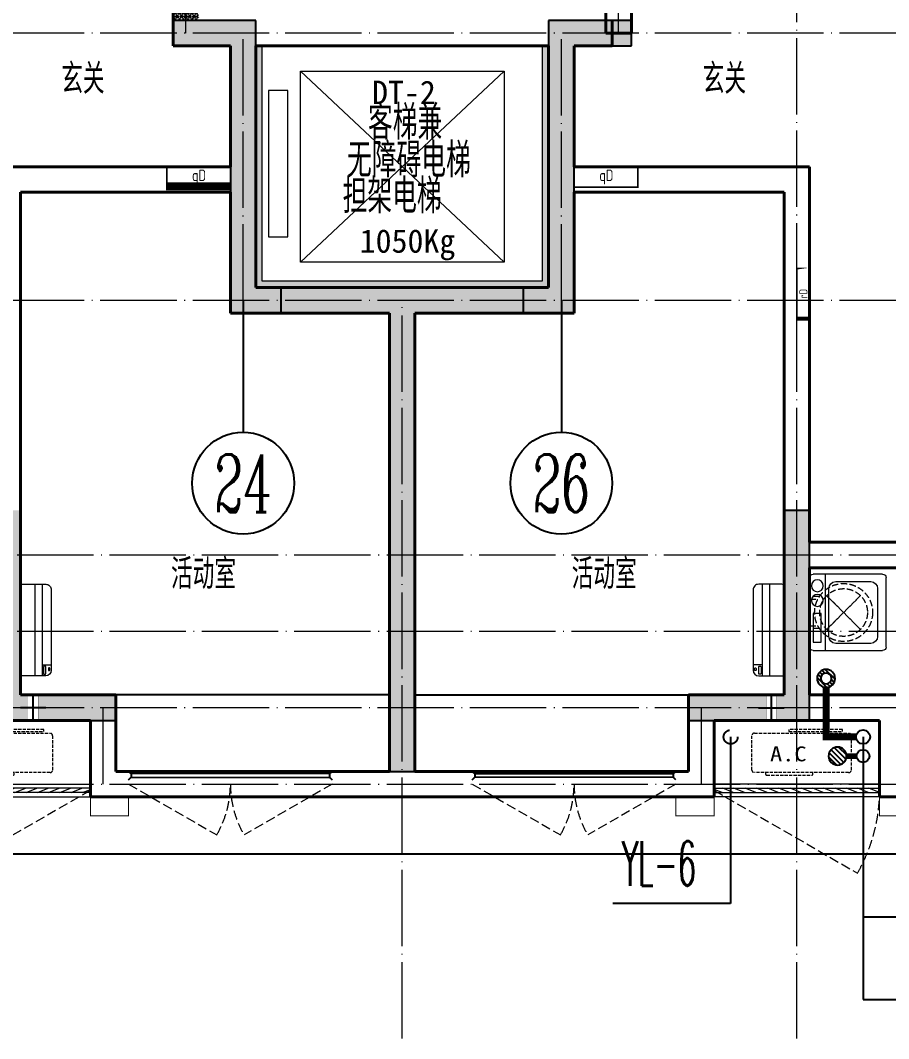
# Model space of a CAD drawing. Extents: x 27938 to 1042331, y -235042 to 1535213.
# Drawn here: x 716017 to 722838, y 517240 to 525240 of the extents above; entities that cross this region are included whole.
import ezdxf
from ezdxf.enums import TextEntityAlignment as Align

# ---------------------------------------------------------------- set-up
doc = ezdxf.new("R2010")
doc.units = 0
doc.header["$LTSCALE"] = 1000
doc.header["$MEASUREMENT"] = 0
for name, pattern in [('$1$DASH', [0.35, 0.25, -0.1]), ('DASH', [0.35, 0.25, -0.1]), ('DOTE', [2.4200000000000004, 2, -0.2, 0.02, -0.2])]:
    doc.linetypes.add(name, pattern=pattern)
for name, color, linetype in [('$RECOVER_210609100354-0', 7, 'Continuous'), ('$RECOVER_210609100354-25', 7, 'Continuous'), ('3-栏杆1', 135, 'Continuous'), ('3.5方案汇报，与郭总、侯月琴确定户型_t8$0$2020.03.04 -1安徽标准化洋房户型(UA）_t8_t8$0$看线', 154, 'Continuous'), ('AXIS', 3, 'Continuous'), ('AXIS_TEXT', 4, 'Continuous'), ('COLUMN', 9, 'Continuous'), ('DIM_凝结', 3, 'Continuous'), ('DIM_污水', 3, 'Continuous'), ('DIM_雨水', 3, 'Continuous'), ('EQUIP_地漏', 7, 'Continuous'), ('PIPE-凝结', 150, 'N'), ('PIPE-污水', 2, 'W'), ('PUB_TEXT', 4, 'Continuous'), ('VPIPE-凝结', 150, 'Continuous'), ('VPIPE-污水', 2, 'W'), ('VPIPE-雨水', 4, 'DASH'), ('保温', 6, 'Continuous'), ('机电标识类', 1, 'Continuous'), ('看线', 251, 'Continuous')]:
    doc.layers.add(name, color=color, linetype=linetype)
for name, color, linetype, lineweight in [('3.5方案汇报，与郭总、侯月琴确定户型_t8$0$STAIR', 2, 'Continuous', 18), ('DOTE', 19, 'DOTE', 9), ('EQUIP-消防', 3, 'Continuous', 20), ('LVTRY', 1, 'Continuous', 13), ('PUB_HATCH', 8, 'Continuous', 9), ('WALL', 9, 'Continuous', 40), ('WINDOW', 8, 'Continuous', 15), ('填充', 251, 'Continuous', 5), ('平面-空调室内机', 176, 'Continuous', 9), ('平面-空调预留孔', 173, 'Continuous', 15), ('空调', 76, 'Continuous', 13)]:
    doc.layers.add(name, color=color, linetype=linetype, lineweight=lineweight)
doc.styles.add('_TCH_AXIS', font='COMPLEX', dxfattribs={"bigfont": 'GBCBIG'})
doc.styles.add('_TWT_SERIAL', font='simplex.shx', dxfattribs={"width": 0.6, "oblique": 10, "height": 3, "bigfont": 'aadri.shx'})
doc.styles.add('COMPLEX', font='COMPLEX')
doc.styles.get("Standard").update_dxf_attribs({"font": 'gbenor.shx', "bigfont": 'gbcbig.shx'})
doc.styles.add('房间名称', font='TSSDENG', dxfattribs={"width": 0.8, "bigfont": 'HZTXT'})
doc.styles.add('黑体', font='simhei.ttf')
doc.linetypes.add('N', pattern='A,3,-0.2,["N",Standard,S=0.25,R=0,X=-0.1,Y=-0.115],-0.2', length=3.4)
doc.linetypes.add('W', pattern='A,3,-0.2,["W",Standard,S=0.25,R=0,X=-0.1,Y=-0.115],-0.2', length=3.4)
pattern_1 = [(90, (0, 0), (-16.49778, 1.010197673501861e-15), [9.525, -19.05]), (210, (0, 0), (8.248889999999996, -14.28749658604684), [9.525, -19.05]), (150, (5.83238038093927e-16, 9.525), (-8.248890000000003, -14.28749658604684), [9.525, -19.05])]

# ---------------------------------------------------------------- blocks, each defined once
blk = doc.blocks.new('GFDGDGRDGRDG')
at = {"layer": 'DOTE', "linetype": 'DOTE', "ltscale": 0.3}
for p, q in [((615293.6750460381, 360558.3317887957), (615293.6750460381, 376108.3318260653)), ((610493.6750460383, 368458.3321396253), (610493.6750460385, 370358.3317887947)), ((613893.6750460381, 368458.3321396253), (613893.675046038, 370358.3317887947)), ((626393.6739016925, 368458.3321396253), (573593.6739016977, 368458.3321396253)), ((610943.6750460382, 366358.3321396253), (610943.6750460382, 368458.3321396253)), ((613443.6750460381, 366358.3321396253), (613443.675046038, 368458.3321396253)), ((626393.6739016924, 366358.3321396253), (573593.6739016977, 366358.3321396253)), ((612193.6750460382, 360558.3317887957), (612193.6750460381, 366358.3321396254)), ((573593.6739016977, 364358.3317887955), (626393.6739016924, 364358.3317887607)), ((573593.6739016977, 363758.3317887956), (626393.6739016923, 363758.3317887956)), ((626393.6739016923, 363158.3317887957), (573593.6739016977, 363158.3317887957)), ((609843.6750460385, 362558.3317887957), (609843.6750460383, 363158.3317887955)), ((614543.675046038, 362558.3317887957), (614543.6750460381, 363158.3317887955)), ((573593.6739017051, 362558.3323982247), (626393.6739016923, 362558.3323982094))]:
    blk.add_line(p, q, dxfattribs=at)
blk = doc.blocks.new('HFHFHFHFTF')
at = {"layer": 'PUB_HATCH'}
for points in [[(571766.5658555259, 370823.7207051624), (571116.5710636529, 370823.7204600016), (571116.5710636529, 370623.7204600016), (571566.5658555259, 370623.7207051624), (571566.5658543366, 368523.7246104958), (571966.5658543366, 368523.7246104958), (571966.5658543366, 368723.7246104958), (571766.5658544686, 368723.7246104958)], [(574066.5715322427, 370823.7207051624), (574066.5715333, 368723.7246104958), (573866.571533432, 368723.7246104958), (573866.571533432, 368523.7246104958), (574266.571533432, 368523.7246104958), (574266.5715322427, 370623.7207051624), (574716.5663241157, 370623.7204600016), (574716.5663241157, 370823.7204600016)], [(570666.5759557921, 365523.7262154915), (569916.5731244073, 365523.724599217), (569916.5731255938, 366973.724541688), (569716.5731255938, 366973.724541688), (569716.5731244073, 365323.724599217), (570666.5759557921, 365323.7262154915)], [(575166.5614319765, 365523.7262154915), (575166.5614319765, 365323.7262154915), (576116.5642633613, 365323.724599217), (576116.5642621748, 366973.724541688), (575916.5642621748, 366973.724541688), (575916.5642633613, 365523.724599217)]]:
    blk.add_hatch(color=256, dxfattribs=at).paths.add_polyline_path(points)
at = {"layer": 'COLUMN', "color": 8}
for p, q in [((571766.5658555259, 370823.7207051624), (571116.5710636529, 370823.7204600016)), ((571116.5710636529, 370823.7204600016), (571116.5710636529, 370623.7204600016)), ((571766.5658544686, 368723.7246104958), (571766.5658555259, 370823.7207051624)), ((574066.5715322427, 370823.7207051624), (574066.5715333, 368723.7246104958)), ((574716.5663241157, 370823.7204600016), (574066.5715322427, 370823.7207051624)), ((574716.5663241157, 370623.7204600016), (574716.5663241157, 370823.7204600016)), ((571116.5710636529, 370623.7204600016), (571566.5658555259, 370623.7207051624)), ((571566.5658555259, 370623.7207051624), (571566.5658543366, 368523.7246104958)), ((574266.571533432, 368523.7246104958), (574266.5715322427, 370623.7207051624)), ((574266.5715322427, 370623.7207051624), (574716.5663241157, 370623.7204600016)), ((571966.5658543366, 368723.7246104958), (571766.5658544686, 368723.7246104958)), ((571966.5658543366, 368523.7246104958), (571966.5658543366, 368723.7246104958)), ((574066.5715333, 368723.7246104958), (573866.571533432, 368723.7246104958)), ((573866.571533432, 368723.7246104958), (573866.571533432, 368523.7246104958)), ((571566.5658543366, 368523.7246104958), (571966.5658543366, 368523.7246104958)), ((573866.571533432, 368523.7246104958), (574266.571533432, 368523.7246104958)), ((576116.5642621748, 366973.724541688), (575916.5642621748, 366973.724541688)), ((575916.5642621748, 366973.724541688), (575916.5642633613, 365523.724599217)), ((576116.5642633613, 365323.724599217), (576116.5642621748, 366973.724541688)), ((570666.5759557921, 365523.7262154915), (569916.5731244073, 365523.724599217)), ((570666.5759557921, 365323.7262154915), (570666.5759557921, 365523.7262154915)), ((575166.5614319765, 365523.7262154915), (575166.5614319765, 365323.7262154915)), ((575916.5642633613, 365523.724599217), (575166.5614319765, 365523.7262154915)), ((569716.5731244073, 365323.724599217), (570666.5759557921, 365323.7262154915)), ((575166.5614319765, 365323.7262154915), (576116.5642633613, 365323.724599217))]:
    blk.add_line(p, q, dxfattribs=at)
blk = doc.blocks.new('ASDFSD')
at = {"layer": '3-栏杆1', "color": 0}
for p, q in [((681762.5879415963, 334937.5442401596), (681742.3193111992, 334955.3318184742)), ((681742.3193111992, 334955.3318184742), (681762.5879414161, 334937.5442403179)), ((681742.3193347491, 334888.4150854239), (681762.5879414133, 334908.2619604596)), ((681762.5879414161, 334937.5442403179), (681762.5879414133, 334908.2619604596)), ((683322.0506670028, 334937.4781505512), (681762.5879414163, 334937.5226424761)), ((681762.5879414135, 334908.2403724216), (683322.0506670056, 334908.1959003614)), ((683322.0506668226, 334937.5442278689), (683342.3192972196, 334955.3318061834)), ((683342.3192972196, 334955.3318061834), (683322.0506670028, 334937.5442280272)), ((683322.0506670028, 334937.5442280272), (683322.0506670056, 334908.2619481689)), ((683322.0506670056, 334908.2619481689), (683342.3192736697, 334888.4150731332)), ((683342.3192736697, 334888.4150731332), (683322.0506670056, 334908.2619481689))]:
    blk.add_line(p, q, dxfattribs=at)
blk = doc.blocks.new('dongkong')
at = {"color": 0}
blk.add_wipeout([(-603756.0415179721, 210770.96306340612), (-603756.0415180603, 210570.80961624245), (-603836.0415181214, 210570.80961593534), (-603836.0415181519, 210770.96306307407)], dxfattribs=at)
at = {"layer": '机电标识类', "color": 0, "linetype": 'DASH', "ltscale": 400}
for p, q in [((-603796.0415180789, 210770.9630630909), (-603796.0415180789, 210570.8096162414)), ((-603896.0415180789, 210670.6929921169), (-603696.0415180789, 210670.6929921169))]:
    blk.add_line(p, q, dxfattribs=at)
at = {"layer": '空调', "color": 0, "linetype": 'DASH', "const_width": 2}
blk.add_lwpolyline([(-603756.0415180789, 210770.9630630909), (-603756.0415180789, 210570.8096162414), (-603836.0415180789, 210570.8096162414), (-603836.0415180789, 210770.9630630909)], close=True, dxfattribs=at)
blk = doc.blocks.new('A$C001338C2')
at = {"color": 0}
for p, q in [((844.9999883423079, 303.6000072514144), (54.99998834231155, 303.6000543390692)), ((109.0525457565491, 214.7673082745569), (109.0525510513944, 303.6000511174025)), ((-1.49359439092e-05, 248.6000576173246), (-2.84423585981e-05, 22.0000576172315)), ((899.9999715576414, 22.00000397306576), (899.9999850640525, 248.6000039731589)), ((21.99997024633922, 5.63059293199e-05), (877.9999702463392, 5.2843679441e-06))]:
    blk.add_line(p, q, dxfattribs=at)
at = {"color": 0, "lineweight": 5}
for p, q in [((899.9999830474662, 214.7672611304297), (-1.69525337697e-05, 214.7673147745954)), ((899.9999787804518, 143.1781611304468), (-2.12195482163e-05, 143.1782147746126))]:
    blk.add_line(p, q, dxfattribs=at)
at = {"color": 0}
for points in [[(89.24090579471158, 226.3562818807586), (22.19125331861505, 226.3562858772129, -0.414213562372504), (16.6912536464406, 231.8562862050385), (16.69125431894281, 243.1390318179401, -0.414213562373095), (22.19125464676836, 248.6390314901146), (89.24090712286488, 248.6390274936603, -0.414213562373095), (94.74090679503934, 243.1390271658347), (94.74090612253713, 231.8562815529331, -0.414213562373095)], [(73.08482630450817, 275.0144977724194), (56.77886350143308, 275.0144987443309, -0.414213562373095), (51.27886382925863, 280.5144990721565), (51.27886400034913, 283.3844664433818, -0.414213562373095), (56.77886432817468, 288.8844661155563), (73.08482713124977, 288.8844651436448, -0.4142135623732024), (78.58482680342422, 283.3844648158192), (78.58482663233372, 280.5144974445939, -0.414213562373095)]]:
    blk.add_lwpolyline(points, format="xyb", close=True, dxfattribs=at)
for centre, radius, start, end in [((54.99998506405609, 248.6000543390692), 55.0000000000001, 89.99999658490542, 179.9999965849054), ((844.9999850640525, 248.6000072514144), 55.0000000000001, 359.9999965849054, 89.99999658490542), ((21.9999715576414, 22.00005630592932), 22.00000000000004, 179.9999965849054, 269.9999965849054), ((877.9999715576414, 22.00000528436794), 22.00000000000004, 269.9999965849054, 359.9999965849054)]:
    blk.add_arc(centre, radius, start, end, dxfattribs=at)
blk = doc.blocks.new('RECTANG')
at = {"color": 0}
for p, q in [((1.00000000000004, 1.00000000000004), (0, 1.00000000000004)), ((0, 1.00000000000004), (0, 0)), ((1.00000000000004, 0), (1.00000000000004, 1.00000000000004)), ((0, 0), (1.00000000000004, 0))]:
    blk.add_line(p, q, dxfattribs=at)
blk = doc.blocks.new('洗衣机')
at = {"layer": 'LVTRY', "color": 0}
for p, q in [((3790993.746954995, 243444.5237557961), (3790993.746954995, 242899.1124234381)), ((3791567.361739737, 243472.1311109139), (3791020.978428917, 243472.1311109139)), ((3791116.547650196, 243472.1311109139), (3791116.547650196, 242871.5050683203)), ((3791594.59321366, 242899.1124234381), (3791594.59321366, 243444.5237557961)), ((3791198.977629842, 243412.6941587822), (3791474.884451542, 243412.6941587822)), ((3791145.054954439, 242982.4807401235), (3791145.054954439, 243358.0271784722)), ((3791528.807126945, 243358.0271784722), (3791528.807126945, 242982.4807401235)), ((3791474.884451542, 242927.8137598135), (3791198.977629842, 242927.8137598135)), ((3791020.978428917, 242871.5050683203), (3791567.361739737, 242871.5050683203))]:
    blk.add_line(p, q, dxfattribs=at)
at = {"layer": 'LVTRY', "color": 0, "extrusion": (0, 0, -1)}
for centre, major_axis, ratio, start_param, end_param in [((3791020.978428917, 243444.5237557961), (-1.908531711022078e-08, 27.60735511779785), 0.9863847444471043, -1.570796326112996, 7.008549296472211e-10), ((3791567.361739737, 243444.5237557961), (-5.264563262736361e-09, 27.60735511779785), 0.9863847444471043, 1.933262439024475e-10, 1.570796326982994), ((3791055.147302595, 243379.8474220779), (-1.532403957494624e-08, 46.92390957762836), 0.9863847444493448, 3.141592653920872, 9.424777961100459), ((3791198.977629842, 243358.0271784722), (4.764609934498854e-09, 54.66698031005217), 0.9863847444472746, 4.712388980298719, 6.283185307091227), ((3791474.884451542, 243358.0271784722), (-4.76474120185596e-09, 54.66698031005217), 0.9863847444472746, 8.836242848531128e-11, 1.57079632688087), ((3791055.147302595, 243265.6659087724), (-1.532403957494624e-08, 46.92390957762836), 0.9863847444493448, 3.141592653920872, 9.424777961100459), ((3791198.977629842, 242982.4807401235), (-6.265914279833452e-09, 54.66698031005218), 0.9863847444472746, 3.141592653705994, 4.712388980497749), ((3791474.884451542, 242982.4807401235), (6.265651745155644e-09, 54.66698031005217), 0.986384744447275, 1.570796326681842, 3.141592653473596), ((3791020.978428917, 242899.1124234381), (1.908525212675288e-08, 27.60735511779785), 0.9863847444471043, 3.14159265288894, 4.712388979702792), ((3791567.361739737, 242899.1124234381), (5.264433297526799e-09, 27.60735511779784), 0.9863847444471044, 1.570796326606803, 3.141592653396471)]:
    blk.add_ellipse(centre, major_axis=major_axis, ratio=ratio, start_param=start_param, end_param=end_param, dxfattribs=at)
at = {"layer": 'LVTRY', "color": 8, "xscale": 63.25620569481588, "yscale": 224.5369532744355, "zscale": 64.12934308941763, "rotation": 180}
blk.add_blockref('RECTANG', (3791085.200501846, 243162.4333077016), dxfattribs=at)
blk = doc.blocks.new('dnfhfn')
at = {"color": 0, "linetype": '$1$DASH', "ltscale": 0.2}
for p, q in [((101.8984962723892, 495.000031470118, -2.359636360997379e-09), (121.8984962723892, 495.000031470118, -2.359636360997379e-09)), ((101.8984962723892, 417.1853479389541, -2.359636360997379e-09), (101.8984962723892, 495.000031470118, -2.359636360997379e-09)), ((121.8984962723892, 495.000031470118, -2.359636360997379e-09), (121.8984962723892, 429.0058331504954, -2.359636360997379e-09)), ((353.1017998967993, 495.000031470118, -2.359636360997379e-09), (333.1017998967993, 495.000031470118, -2.359636360997379e-09)), ((333.1017998967993, 495.000031470118, -2.359636360997379e-09), (333.1017998967993, 429.0058331504954, -2.359636360997379e-09)), ((353.1017998967993, 417.1853479389541, -2.359636360997379e-09), (353.1017998967993, 495.000031470118, -2.359636360997379e-09))]:
    blk.add_line(p, q, dxfattribs=at)
at = {"color": 0, "linetype": '$1$DASH', "ltscale": 0.2, "elevation": -2.359636360997379e-09}
for points in [[(94.91774319857359, 360.0825529289432), (94.91774319857359, 360.0825529289432), (360.0827860850841, 94.91750992601737), (360.0827860850841, 94.91750992601737)], [(360.0827861726284, 360.0825529010035), (94.91774310916662, 94.91750995395705), (94.91774310916662, 94.91750995395705), (360.0827861726284, 360.0825529010035)]]:
    blk.add_lwpolyline(points, close=True, dxfattribs=at)
at = {"color": 0, "linetype": '$1$DASH', "ltscale": 0.2}
for radius in [227.5000000426377, 187.5000000426377]:
    blk.add_circle((227.5002646408975, 227.5000314274803, -2.359636360997379e-09), radius, dxfattribs=at)
blk = doc.blocks.new('gsergvr')
at = {"layer": '平面-空调预留孔', "color": 0, "linetype": 'DASH', "ltscale": 0.1}
for p, q in [((34075.40689820799, 17176.21177392045), (34075.40689820799, 17166.21177392045)), ((34085.40689820799, 17156.21177392045), (34438.2425664645, 17156.21177392045)), ((34448.2425664645, 17166.21177392045), (34448.2425664645, 17176.21177392045))]:
    blk.add_line(p, q, dxfattribs=at)
blk.add_lwpolyline([(34728.55383313683, 17176.21177392068), (33988.55383313683, 17176.21177392045, -0.414213562373517), (33968.55383313683, 17196.21177392045), (33968.5538331373, 17466.21177392045, -0.414213562372746), (33988.5538331373, 17486.21177392045), (34728.55383313636, 17486.21177392045, -0.4142135623727947), (34748.55383313636, 17466.21177392045), (34748.55383313683, 17196.21177392091, -0.4142135623733224)], format="xyb", close=True, dxfattribs=at)
blk.add_lwpolyline([(34679.34183939642, 17515.32109233934), (34259.5236940319, 17515.32109233934), (34259.5236940319, 17500.20703668251), (34679.34183939642, 17500.20703668251)], close=True, dxfattribs=at)
for centre, start, end in [((34085.40689820799, 17166.21177392045), 180, 270), ((34438.2425664645, 17166.21177392045), 270, 0)]:
    blk.add_arc(centre, 10, start, end, dxfattribs=at)
at = {"layer": '平面-空调预留孔', "color": 0, "linetype": 'DASH', "ltscale": 0.1, "style": '黑体', "width": 1.2}
blk.add_text('A.C', height=117.045, dxfattribs=at).set_placement((34110.94965887904, 17264.83656359856))
blk = doc.blocks.new('rtyryrtyeeretee')
at = {"layer": '平面-空调预留孔', "color": 8}
blk.add_blockref('gsergvr', (635673.4605407391, 326705.7952499206), dxfattribs=at)
blk = doc.blocks.new('VDVDVDCZSCCS')
at = {"layer": '保温', "linetype": 'Continuous', "ltscale": 10}
h = blk.add_hatch(dxfattribs=at)
h.set_pattern_fill('HEX', color=251, scale=10, angle=90, style=0)
h.set_pattern_definition(pattern_1)
h.paths.add_polyline_path([(546716.6777758279, 370823.7204600016), (546916.6777595185, 370823.7204599889), (546916.5739644961, 370973.7260572037), (546716.5739808055, 370973.7262538486)])
h = blk.add_hatch(dxfattribs=at)
h.set_pattern_fill('HEX', color=251, scale=10, angle=90, style=0)
h.set_pattern_definition(pattern_1)
h.paths.add_polyline_path([(549466.5778929805, 368523.7248067016), (549466.5778515742, 368723.7248036918), (547566.5772535016, 368723.7248037361), (547566.577294908, 368523.7248067458)])
h = blk.add_hatch(dxfattribs=at)
h.set_pattern_fill('HEX', color=251, scale=10, angle=90, style=0)
h.set_pattern_definition(pattern_1)
h.paths.add_polyline_path([(548416.6765335839, 364923.7247940315), (548616.6765172745, 364923.7247940188), (548616.6764863663, 368523.7247068925), (548416.6765026756, 368523.7249035374)])
at = {"layer": '保温', "color": 251, "linetype": 'Continuous', "ltscale": 10}
blk.add_line((548416.5786843646, 364923.7247940315), (548616.5786843668, 364923.7247940188), dxfattribs=at)
blk = doc.blocks.new('GDGRDGDRGDFD')
at = {"layer": 'EQUIP-消防', "color": 0, "const_width": 12.82051282052028}
blk.add_lwpolyline([(136866.5605577994, 335507.811971089), (136366.5605577994, 335507.8119710906), (136366.5605577991, 335347.8119710904), (136866.5605577991, 335347.8119710888)], close=True, dxfattribs=at)
at = {"layer": 'PUB_TEXT', "color": 0, "style": '房间名称', "width": 0.8}
blk.add_text('qD', height=90, dxfattribs=at).set_placement((136565.0499633249, 335395.5346836653))
blk = doc.blocks.new('FSFSFSFSEG')
at = {"layer": 'EQUIP-消防', "color": 0, "const_width": 12.82051282052028}
blk.add_lwpolyline([(136866.5605577994, 335152.5449090759), (136466.5605577994, 335152.5449090774), (136466.5605577991, 335052.5449090772), (136866.5605577991, 335052.5449090757)], close=True, dxfattribs=at)
at = {"layer": 'PUB_TEXT', "color": 0, "style": '房间名称', "width": 0.8}
blk.add_text('rD', height=64.8, dxfattribs=at).set_placement((136633.7425204425, 335069.0046025831))
blk = doc.blocks.new('HGFHGGGDFGRD')
at = {"color": 8}
blk.add_blockref('GDGRDGDRGDFD', (580800.0192852234, 34165.91269551881), dxfattribs=at)
for name, p, rotation in [('GDGRDGDRGDFD', (583991.5720320296, 34169.39107311062), 359.9985591725983), ('FSFSFSFSEG', (1057269.125720263, 232007.1647419213), 90)]:
    blk.add_blockref(name, p, dxfattribs=dict(at, rotation=rotation))
blk = doc.blocks.new('$WINLIB2D$00000039')
at = {"color": 0}
for points in [[(-0.4999999999983409, 0.5000000000445652), (-0.4999999999999964, -0.4999999999999716)], [(0.5000000000016591, 0.4999999999536158), (-0.4999999999983409, 0.5000000000445652)], [(0.4999999999983338, -0.5000000000463842), (0.4999999999999609, 0.4999999999999432)], [(-0.499999999999428, 0.1666666667124446), (0.500000000000572, 0.1666666666205998)], [(-0.3838834764901549, -0.166666666632409), (-0.4479860405916831, 0.1666666667079113)], [(-0.3158924398378069, -0.166666666637866), (-0.3799950039392748, 0.1666666667006353)], [(-0.2479014031851996, -0.166666666645142), (-0.3120039672867243, 0.1666666666951784)], [(-0.1799103665328481, -0.1666666666505989), (-0.2440129306343159, 0.1666666666887977)], [(-0.1119193298802692, -0.1666666666569512), (-0.1760218939817904, 0.1666666666824455)], [(-0.04392829322788927, -0.1666666666633319), (-0.1080308573293216, 0.1666666666760648)], [(0.02406274342471804, -0.1666666666696841), (-0.04003982067680312, 0.1666666666697125)], [(0.09205378007703402, -0.1666666666751411), (0.02795121597557682, 0.1666666666642556)], [(0.1600448167296129, -0.1666666666815217), (0.0959422526280953, 0.1666666666578749)], [(0.2280358533819644, -0.166666666687874), (0.163933289280525, 0.1666666666505989)], [(0.2960268900345753, -0.1666666666942547), (0.231924325933047, 0.1666666666460657)], [(0.3640179266869801, -0.1666666667006069), (0.2999153625854838, 0.166666666639685)], [(0.4320089633395341, -0.1666666667060639), (0.3679063992380058, 0.166666666632409)], [(0.4999999999916831, -0.1666666667115209), (0.4358974358904746, 0.1666666666260568)], [(-0.4518745131427302, -0.1666666666260284), (-0.5000000000072298, 0.08358586507802102)], [(-0.500000000000572, -0.1666666666214951), (0.499999999999428, -0.1666666667124446)], [(0.4999999999983338, -0.5000000000463842), (-0.5000000000016662, -0.4999999999554348)]]:
    blk.add_lwpolyline(points, dxfattribs=at)
blk = doc.blocks.new('_AXISO')
blk.add_circle((0, 0), 0.5)
at = {"layer": 'AXIS_TEXT', "style": 'COMPLEX', "width": 1.041666666666667}
blk.add_attdef('A', text='', height=0.56, dxfattribs=at).set_placement((-0.25, -0.28), (0.25, -0.28), align=Align.FIT)
blk = doc.blocks.new('$TwtSys$00000141')
for p, q in [((-141.2940945534228, 11.5081675418387), (-15.12463543624108, 137.6776266590259)), ((-141.2940945534228, 11.5081675418387), (-15.12463543624108, 137.6776266590259)), ((-130.8287533366456, -52.58172021128667), (52.58172021128667, 130.8287533366511)), ((-130.8287533366456, -52.58172021128667), (52.58172021128667, 130.8287533366511)), ((-99.70205614729821, -99.70205614730912), (99.70205614729821, 99.70205614729821)), ((-99.70205614729821, -99.70205614730367), (99.70205614729821, 99.70205614729821)), ((-48.53417053355224, -130.5918998453235), (131.3741195312687, 49.31639021949741)), ((-48.53417053355224, -130.5918998453235), (131.3741195312687, 49.31639021950286)), ((17.14666153208782, -138.38927842878), (138.3892210518698, -17.146718909009)), ((17.14666153208782, -138.38927842878), (138.3892210518698, -17.146718909009))]:
    blk.add_line(p, q)
blk.add_circle((0, 0), 141)
blk.add_circle((0, 0), 141)
blk = doc.blocks.new('$TwtSys$00000543')
for p, q in [((-140.4178742026088, -12.79924233433667), (12.79924233408019, 140.4178742028653)), ((-12.79924233408019, -140.4178742028653), (140.4178742031218, 12.79924233433667)), ((18.69843284787567, 82.50774878188349), (62.55481905883789, 126.3641349931022)), ((59.82123368834073, 59.82123368834073), (99.70205614757651, 99.70205614732004)), ((82.50774878213997, 18.69843284761919), (126.3641349931022, 62.55481905883789)), ((-126.3641349931022, -62.55481905883789), (-82.50774878213997, -18.69843284761919)), ((-99.70205614962833, -99.70205614962833), (-59.82123368834073, -59.82123368834073)), ((-62.55481905883789, -126.3641349931022), (-18.69843284736271, -82.50774878188349))]:
    blk.add_line(p, q)
for radius in [141, 84.6]:
    blk.add_circle((0, 0), radius)

msp = doc.modelspace()

# ---------------------------------------------------------------- hatches: boundary and pattern name
at = {"layer": 'PIPE-污水'}
for points in [[(722346.5783523929, 519610.4482703813), (722319.0783522987, 519610.4482705008), (722319.0783523929, 519582.9482705182)], [(722346.5783523929, 519610.4482703813), (722346.5783523256, 519582.9482705008), (722319.0783523929, 519582.9482705182)]]:
    msp.add_hatch(color=256, dxfattribs=at).paths.add_polyline_path(points)
at = {"layer": '填充'}
h = msp.add_hatch(dxfattribs=at)
h.set_pattern_fill('隔热材料02', color=8, scale=100, style=0)
h.set_pattern_definition([(0, (-480191.8209113417, -85598.18240410695), (0, 50), []), (0, (-480191.8209113417, -85581.5159041069), (0, 50), []), (270, (-480148.0794113417, -85572.88465410692), (50, -9.184850993605149e-15), [5.01775, -44.98225]), (270, (-480185.5381613415, -85572.88465410692), (50, -9.184850993605149e-15), [5.01775, -44.98225]), (90, (-480160.0264113414, -85606.81365410693), (-50, 3.061616997868383e-15), [5.01775, -44.98225]), (90, (-480173.5914113418, -85606.81365410693), (-50, 3.061616997868383e-15), [5.01775, -44.98225]), (180, (-480141.7966613414, -85614.84915410692), (-6.123233995736766e-15, -50), [50.02425, 0.02425]), (135, (-480155.7539113414, -85612.34040410689), (2.775557561562891e-15, 49.99987405109137), [4.268000000000001, -66.44274999999999]), (116.56505, (-480108.7719113416, -85609.32240410696), (0.0001128305918363104, 49.99993342107836), [2.804999999999994, -108.9984999999998]), (116.56505, (-480158.7719113416, -85609.32240410696), (0.0001128305918363104, 49.99993342107836), [2.804999999999994, -108.9984999999998]), (153.43495, (-480100.7364113413, -85614.84915410692), (-0.0001128305918057793, 49.99993342107837), [5.609999999999999, -106.1935]), (153.43495, (-480150.7364113413, -85614.84915410692), (-0.0001128305918057793, 49.99993342107837), [5.609999999999999, -106.1935]), (63.43495000000001, (-480110.0264113414, -85601.79590410693), (-0.0001128305918307593, 49.99993342107837), [26.714, -85.0895]), (63.43495000000001, (-480160.0264113414, -85601.79590410693), (-0.0001128305918307593, 49.99993342107837), [26.714, -85.0895]), (116.56505, (-480098.0794113417, -85572.88465410692), (0.0001128305918363104, 49.99993342107836), [2.804999999999994, -108.9984999999998]), (116.56505, (-480148.0794113417, -85572.88465410692), (0.0001128305918363104, 49.99993342107836), [2.804999999999994, -108.9984999999998]), (135, (-480149.3339113415, -85570.37590410688), (2.775557561562891e-15, 49.99987405109137), [4.268000000000001, -66.44274999999999]), (153.43495, (-480102.3519113417, -85567.35790410696), (-0.0001128305918057793, 49.99993342107837), [5.609999999999999, -106.1935]), (153.43495, (-480152.3519113417, -85567.35790410696), (-0.0001128305918057793, 49.99993342107837), [5.609999999999999, -106.1935]), (45, (-480184.2836613416, -85570.37590410688), (0, 49.99987405109137), [4.268000000000001, -66.44274999999999]), (63.43495000000001, (-480135.5381613415, -85572.88465410692), (-0.0001128305918307593, 49.99993342107837), [2.805, -108.9985]), (63.43495000000001, (-480185.5381613415, -85572.88465410692), (-0.0001128305918307593, 49.99993342107837), [2.805, -108.9985]), (26.56505, (-480131.2659113415, -85567.35790410696), (0.0001128305918307593, 49.99993342107837), [5.609999999999999, -106.1935]), (26.56505, (-480181.2659113415, -85567.35790410696), (0.0001128305918307593, 49.99993342107837), [5.609999999999999, -106.1935]), (116.56505, (-480123.5914113418, -85601.79590410693), (0.0001128305918363104, 49.99993342107836), [26.71399999999995, -85.08949999999982]), (116.56505, (-480173.5914113418, -85601.79590410693), (0.0001128305918363104, 49.99993342107836), [26.71399999999995, -85.08949999999982]), (45, (-480177.8636613417, -85612.34040410689), (0, 49.99987405109137), [4.268000000000001, -66.44274999999999]), (63.43495000000001, (-480124.8456613416, -85609.32240410696), (-0.0001128305918307593, 49.99993342107837), [2.805, -108.9985]), (63.43495000000001, (-480174.8456613416, -85609.32240410696), (-0.0001128305918307593, 49.99993342107837), [2.805, -108.9985]), (26.56505, (-480132.8814113414, -85614.84915410692), (0.0001128305918307593, 49.99993342107837), [5.609999999999999, -106.1935]), (26.56505, (-480182.8814113414, -85614.84915410692), (0.0001128305918307593, 49.99993342107837), [5.609999999999999, -106.1935])])
h.paths.add_polyline_path([(717916.5764123956, 525040.4483996071), (717866.5764123956, 525040.4483996055), (717866.5764124633, 523140.4483995853), (720166.5764124731, 523140.4483996033), (720166.5764124995, 525040.4483996066), (720116.5764124994, 525040.4483996058), (720116.5764124738, 523190.4483996003), (717916.5764124617, 523190.4483995858)])

# ---------------------------------------------------------------- linework, layer by layer
at = {"layer": '$RECOVER_210609100354-0', "color": 8, "const_width": 8}
for points in [[(716566.5821823183, 519140.4482718647), (716566.5821823183, 518990.4482718647), (716866.5821823183, 518990.4482718647), (716866.582182322, 519140.4487855681)], [(721466.5729313629, 519140.4482718647), (721466.5729313629, 518990.4482718647), (721166.5729313629, 518990.4482718647), (721166.5729313592, 519140.4487855681)], [(723066.5728020077, 519140.4477471511), (723066.5728020077, 518990.4477471511), (722766.5728020077, 518990.4477471511), (722766.5728020039, 519140.4482608544)]]:
    msp.add_lwpolyline(points, dxfattribs=at)
at = {"layer": '3.5方案汇报，与郭总、侯月琴确定户型_t8$0$2020.03.04 -1安徽标准化洋房户型(UA）_t8_t8$0$看线', "color": 8, "ltscale": 10}
for p, q in [((718916.5788049361, 519940.4410621588), (716766.5821823092, 519940.4482707055)), ((719116.5763087451, 519940.4410621588), (721266.572931372, 519940.4482707055))]:
    msp.add_line(p, q, dxfattribs=at)
at = {"layer": '3.5方案汇报，与郭总、侯月琴确定户型_t8$0$STAIR', "color": 8}
for p, q in [((719816.5750149164, 524840.4496247189), (718216.5750149159, 523340.4496247202)), ((718216.5750149159, 524840.4496247189), (719816.5750149164, 523340.4496247202))]:
    msp.add_line(p, q, dxfattribs=at)
for points in [[(718216.5750149159, 523340.4496247202), (718216.5750149159, 524840.4496247189), (719816.5750149164, 524840.4496247189), (719816.5750149164, 523340.4496247202)], [(718116.5750149254, 523540.4496248357), (718116.5750149254, 524690.4496248362), (717966.5750149227, 524690.4496248362), (717966.5750149227, 523540.4496248357)]]:
    msp.add_lwpolyline(points, close=True, dxfattribs=at)
at = {"layer": 'AXIS', "color": 8}
for p, q in [((717766.5747206904, 523040.4496247501), (717766.5747206904, 522004.186564728)), ((720266.5747206929, 523040.4498454975), (720266.5749036948, 522004.1867854754))]:
    msp.add_line(p, q, dxfattribs=at)
at = {"layer": 'DIM_凝结'}
for p, q in [((722636.5808420402, 519460.4482707845), (722636.5808420402, 517547.6507230799)), ((722636.5808420402, 517547.6507230799), (723613.4190492459, 517547.6507230799))]:
    msp.add_line(p, q, dxfattribs=at)
at = {"layer": 'DIM_污水'}
for p, q in [((722636.5808420402, 519610.4482707845), (722636.5808420402, 518197.9185201324)), ((722636.5808420402, 518197.9185201324), (723691.8396065147, 518197.9185201324))]:
    msp.add_line(p, q, dxfattribs=at)
at = {"layer": 'DIM_雨水'}
for p, q in [((721596.5808420561, 519610.4482706696), (721596.5808420561, 518302.2033065837)), ((721596.5808420561, 518302.2033065837), (720671.6806581008, 518302.2033065837))]:
    msp.add_line(p, q, dxfattribs=at)
at = {"layer": 'PIPE-凝结', "const_width": 45}
msp.add_lwpolyline([(722586.5808420402, 519460.4482707845), (722507.0808420402, 519460.4482707845)], dxfattribs=at)
at = {"layer": 'PIPE-污水', "const_width": 55.00000000000001}
for points in [[(722346.5783522987, 519999.9482705023), (722346.5783522987, 519610.4482705009)], [(722581.5808420402, 519610.4482707307), (722346.5783522988, 519610.4482705008)]]:
    msp.add_lwpolyline(points, dxfattribs=at)
at = {"layer": 'VPIPE-凝结'}
msp.add_circle((722636.5808420402, 519460.4482707845), 50, dxfattribs=at)
at = {"layer": 'VPIPE-污水'}
msp.add_circle((722636.5808420402, 519610.4482707845), 55, dxfattribs=at)
at = {"layer": 'VPIPE-雨水'}
msp.add_circle((721596.5808420561, 519610.4482706696), 55, dxfattribs=at)
at = {"layer": 'WALL', "color": 8}
for p, q in [((717216.5777033364, 526940.4489347505), (717216.5792564373, 525040.4496247862)), ((720616.5774103552, 526940.449029863), (720616.5759389851, 525140.4483526335)), ((720816.5774103494, 526940.4489347825), (720816.5759389851, 525140.4481891491)), ((720666.5797168432, 525240.4496247785), (720666.5797168687, 525040.4496247785)), ((720816.5759389851, 525140.4481891491), (720616.5759389851, 525140.4483526335)), ((717216.5792564373, 525040.4496247862), (717666.5784109553, 525040.4496247863)), ((717666.5780017001, 524090.4486216365), (717666.5784109553, 525040.4496247863)), ((717866.577973595, 523990.4485785647), (717866.5784259228, 525040.4496247189)), ((717866.5784259228, 525040.4496247189), (720166.580606799, 525040.4496247191)), ((720166.580606799, 525040.4496247191), (720166.5798302682, 523990.4486955986)), ((720366.580606784, 525040.4496247838), (720366.5799042011, 524090.4486216583)), ((720366.580606784, 525040.4496247838), (720666.5797168687, 525040.4496247785)), ((715816.5794456981, 524090.4486216177), (717666.5780017001, 524090.4486216365)), ((722216.5756667316, 524090.4486216395), (720366.5799042011, 524090.4486216583)), ((722216.5756667316, 524090.4486216395), (722216.5757391466, 521140.4482707866)), ((717866.57760746, 523140.4482818336), (717866.577973595, 523990.4485785647)), ((720166.5798302682, 523990.4486955986), (720166.5792015971, 523140.4485944871)), ((716016.5794527953, 523890.4486216131), (716016.5793840144, 521040.4482683718)), ((716016.5794527953, 523890.4486216131), (717666.5779154925, 523890.44862163)), ((717666.5775062375, 522940.4482818323), (717666.5779154925, 523890.44862163)), ((720366.5797562901, 523890.4486216518), (720366.5790537079, 522940.4486488173)), ((722016.575659716, 523890.448621635), (720366.5797562901, 523890.4486216518)), ((722016.575659716, 523890.448621635), (722016.5757296669, 521040.4482683308)), ((719016.5775568446, 523140.4482817723), (717866.57760746, 523140.4482818336)), ((720166.5792015971, 523140.4485944871), (719016.5775296512, 523140.4482817723)), ((718916.5775796205, 522940.4482817851), (717666.5775062375, 522940.4482818323)), ((718916.5775796205, 522940.4482817851), (718916.5786693766, 519340.4482705727)), ((720366.5790537079, 522940.4486488173), (719116.5775946211, 522940.448308948)), ((719116.5775946211, 522940.448308948), (719116.5786843771, 519340.4482705541)), ((727716.5757610175, 521140.448270808), (722216.5757391466, 521140.4482707866)), ((722216.575756605, 520940.4482707937), (722216.5757622493, 519940.4482707195)), ((727716.5764145396, 520940.448270815), (722216.575756605, 520940.4482707937)), ((716766.5821824252, 519940.448270685), (716766.5821824248, 519340.4482706946)), ((721266.5729312967, 519940.4482706432), (721266.5729312969, 519340.4482706761)), ((722216.5757622493, 519940.4482707195), (722966.5785533891, 519940.4482707197)), ((716566.5821823068, 519740.4482707793), (716566.5821823064, 519140.4482707684)), ((721466.5729313133, 519740.4482708189), (721466.5729313135, 519140.4482707757)), ((722116.5757423445, 519740.4482707856), (722766.5785533971, 519740.4482708136)), ((722766.5785533971, 519740.4482708136), (722766.5785534309, 519140.4482706728)), ((718916.5786693766, 519340.4482705727), (716766.5821824248, 519340.4482706946)), ((719116.5786843771, 519340.4482705541), (721266.5729312969, 519340.4482706761)), ((719016.5787071334, 519140.4482706186), (716566.5821823064, 519140.4482707684)), ((719016.5764065478, 519140.4482706186), (721466.5729313135, 519140.4482707757)), ((722766.5785534309, 519140.4482706728), (723066.5728020077, 519140.4482704414))]:
    msp.add_line(p, q, dxfattribs=at)
at = {"layer": 'WINDOW', "color": 8, "linetype": 'DASH', "ltscale": 0.3}
for points in [[(716866.5821824552, 519240.4482706572), (717559.4025054883, 518840.4482706552, 0.1316524975905399), (717666.5821824616, 519240.4482706649)], [(718466.5821824679, 519240.4482706572), (717773.761859435, 518840.4482706552, -0.1316524975905399), (717666.5821824615, 519240.4482706649)], [(719566.5729312137, 519240.4482706571), (720259.3932542464, 518840.448270655, 0.1316524975905399), (720366.57293122, 519240.4482706647)], [(721166.5729312263, 519240.4482706568), (720473.7526081932, 518840.4482706549, -0.1316524975905399), (720366.5729312199, 519240.4482706647)], [(716566.576560239, 519190.4482718739), (715440.7435353125, 518540.4482718707, -0.1316524976281984), (715266.5765602583, 519190.4482718786)], [(721466.578553439, 519190.4482718532), (722592.4115783655, 518540.4482718501, 0.1316524976281984), (722766.5785534197, 519190.448271858)]]:
    msp.add_lwpolyline(points, format="xyb", dxfattribs=at)
at = {"layer": '填充', "color": 8}
msp.add_lwpolyline([(717916.5764123956, 525040.4483996071), (717866.5764123956, 525040.4483996055), (717866.5764124633, 523140.4483995853), (720166.5764124731, 523140.4483996033), (720166.5764124995, 525040.4483996066), (720116.5764124994, 525040.4483996058), (720116.5764124738, 523190.4483996003), (717916.5764124617, 523190.4483995858)], close=True, dxfattribs=at)

# ---------------------------------------------------------------- block references
at = {"layer": '$RECOVER_210609100354-25', "color": 8}
msp.add_blockref('洗衣机', (-3068777.267873039, 277418.0470812889), dxfattribs=at)
at = {"color": 8}
for name, p in [('HFHFHFHFTF', (146100.00000034, 154416.7234764724)), ('HGFHGGGDFGRD', (-6.984919309616089e-10, 154416.7234765471)), ('rtyryrtyeeretee', (45847.40840197785, 175448.4331925662)), ('rtyryrtyeeretee', (52121.71796395176, 175448.4331925662))]:
    msp.add_blockref(name, p, dxfattribs=at)
at = {"layer": '3-栏杆1', "color": 8}
msp.add_blockref('ASDFSD', (35124.26287086832, 184385.116451875), dxfattribs=at)
at = {"layer": '3-栏杆1', "color": 8, "xscale": -1}
msp.add_blockref('ASDFSD', (1402908.892242813, 184385.116451875), dxfattribs=at)
at = {"layer": '3.5方案汇报，与郭总、侯月琴确定户型_t8$0$2020.03.04 -1安徽标准化洋房户型(UA）_t8_t8$0$看线', "ltscale": 10}
msp.add_blockref('GFDGDGRDGRDG', (106822.9047994823, 156682.1164820155), dxfattribs=at)
at = {"layer": 'AXIS', "color": 8}
ref = msp.add_blockref('_AXISO', (717766.5747206904, 521604.186564728), dxfattribs=dict(at, xscale=800, yscale=800, zscale=800))
ref.add_attrib('A', '24', dxfattribs={"layer": 'AXIS_TEXT', "color": 8, "height": 452.5483399593904, "style": '_TCH_AXIS', "width": 0.5833333333334317}).set_placement((717540.3005507106, 521377.9123947483), (717992.8488906701, 521377.9123947483), align=Align.FIT)
ref = msp.add_blockref('_AXISO', (720266.574974334, 521604.1867854754), dxfattribs=dict(at, xscale=800, yscale=800, zscale=800))
ref.add_attrib('A', '26', dxfattribs={"layer": 'AXIS_TEXT', "color": 8, "height": 452.5483399593904, "style": '_TCH_AXIS', "width": 0.6176470588236338}).set_placement((720040.3008043543, 521377.9126154957), (720492.8491443137, 521377.9126154957), align=Align.FIT)
at = {"layer": 'EQUIP_地漏', "xscale": 0.5, "yscale": -0.5, "zscale": 0.5, "rotation": 180}
msp.add_blockref('$TwtSys$00000543', (722346.5783522987, 520070.4482705023), dxfattribs=at)
at = {"layer": 'EQUIP_地漏', "xscale": 0.5, "yscale": -0.5, "zscale": 0.5}
msp.add_blockref('$TwtSys$00000141', (722436.5808420402, 519460.4482707845), dxfattribs=at)
at = {"layer": 'WINDOW', "xscale": 1299.999999983003, "yscale": -100, "zscale": 1299.999999983003, "rotation": 180}
msp.add_blockref('$WINLIB2D$00000039', (715916.5765602487, 519190.4482718603), dxfattribs=at)
at = {"layer": 'WINDOW', "xscale": 1299.999999983003, "yscale": 100, "zscale": 1299.999999983003}
msp.add_blockref('$WINLIB2D$00000039', (722116.5785534293, 519190.4482718603), dxfattribs=at)
at = {"layer": '平面-空调预留孔', "color": 8, "yscale": 0.800000000046565, "zscale": 0.800000000046565}
for p, xscale, rotation in [((716016.7707343299, 520090.4483085143), -0.800000000046565, 269.9999997665698), ((722016.3843793513, 520090.4483085143), 0.800000000046565, 90.00000023343014)]:
    msp.add_blockref('A$C001338C2', p, dxfattribs=dict(at, xscale=xscale, rotation=rotation))
at = {"layer": '平面-空调预留孔', "color": 8, "rotation": 90.00000000000001}
msp.add_blockref('dnfhfn', (722711.5757874768, 520360.7947719384, 2.359636360997379e-09), dxfattribs=at)

# ---------------------------------------------------------------- texts
at = {"layer": 'DIM_雨水', "color": 7, "style": '_TWT_SERIAL', "width": 0.48}
msp.add_text('YL-6', height=350, dxfattribs=at).set_placement((720741.6806581008, 518442.2033065837))
at = {"layer": 'PUB_TEXT', "color": 8}
for s, height, p in [('玄关', 236.3120567375886, (716337.7573430537, 524663.6164820157)), ('玄关', 236.3120567375886, (721377.4190472234, 524663.6164820157)), ('客梯兼', 270.0709219858156, (718747.4542362302, 524302.530428635)), ('无障碍电梯', 270.0709219858156, (718582.8853283353, 524006.7602607235)), ('担架电梯', 270.0709219858156, (718548.4514878878, 523725.2015457611)), ('活动室', 236.3120567375886, (717200.3162418184, 520772.7324803513)), ('活动室', 236.3120567375886, (720348.0562151799, 520772.7324803515))]:
    msp.add_text(s, height=height, dxfattribs=at).set_placement(p)
at = {"layer": 'PUB_TEXT', "color": 8, "style": '黑体'}
for s, p in [('DT-2', (718779.451953042, 524582.7008438595)), ('1050Kg', (718682.451953042, 523415.0314244488))]:
    msp.add_text(s, height=184.0084388185654, dxfattribs=at).set_placement(p)

# ---------------------------------------------------------------- next in the draw order: block references
at = {"layer": '平面-空调室内机', "color": 8, "ltscale": 0.3, "rotation": 180}
msp.add_blockref('dongkong', (112320.6345286651, 730511.2578870896), dxfattribs=at)
at = {"layer": '平面-空调室内机', "color": 8, "ltscale": 0.3, "xscale": -1, "rotation": 180}
msp.add_blockref('dongkong', (1325712.520585016, 730511.2578870896), dxfattribs=at)

# ---------------------------------------------------------------- next in the draw order: linework, layer by layer
at = {"layer": 'WALL', "color": 8}
for p, q in [((716016.5793985488, 521040.4482702209), (716016.579392353, 519940.4482706853)), ((722016.5757151324, 521040.4482702209), (722016.5757213617, 519940.4482706435)), ((716766.5821824252, 519940.448270685), (716016.579392353, 519940.4482706853)), ((721266.5729312967, 519940.4482706432), (722016.5757213617, 519940.4482706435)), ((716566.5821823068, 519740.4482707793), (715916.5793713367, 519740.4482707856)), ((721466.5729313133, 519740.4482708189), (722116.5757423445, 519740.4482707856))]:
    msp.add_line(p, q, dxfattribs=at)
at = {"layer": '看线', "color": 8}
msp.add_lwpolyline([(728866.5658955891, 520340.4482614177), (728866.57225087, 518690.4482705899), (709166.5938144777, 518690.4482705566), (709166.5937744448, 520190.4482612229), (706816.5764124981, 520190.4482705654)], dxfattribs=at)

# ---------------------------------------------------------------- next in the draw order: block references
at = {"color": 8}
msp.add_blockref('VDVDVDCZSCCS', (170500.0022886805, 154416.7234765476), dxfattribs=at)

doc.saveas('drawing.dxf')
